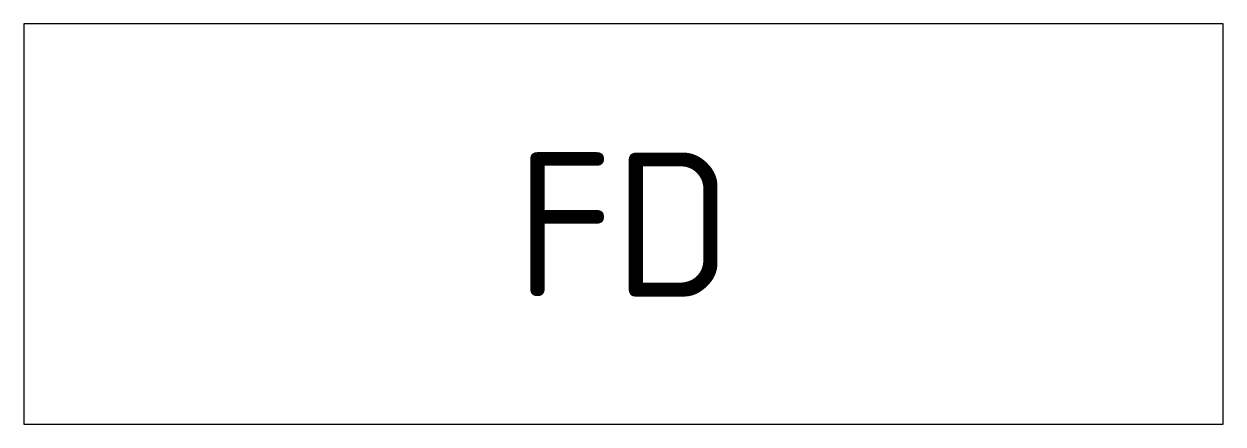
# Model space of a CAD drawing. Extents: x -7.5 to 7.5, y -5 to 0.
import ezdxf
from ezdxf.enums import TextEntityAlignment as Align

# ---------------------------------------------------------------- set-up
doc = ezdxf.new("R2010")
doc.units = 0
doc.header["$LTSCALE"] = 0.2
doc.styles.add('NLCS-ISO', font='NLCS-ISO.ttf')

msp = doc.modelspace()

# ---------------------------------------------------------------- linework, layer by layer
at = {"flags": 128}
msp.add_lwpolyline([(-7.5, -5), (7.5, -5), (7.5, 0), (-7.5, 0)], close=True, dxfattribs=at)

# ---------------------------------------------------------------- texts
at = {"style": 'NLCS-ISO'}
msp.add_attdef('FD', text='1.0 - 1.5', height=1.8, dxfattribs=at).set_placement((0.004, -2.504), align=Align.MIDDLE)

doc.saveas('drawing.dxf')
